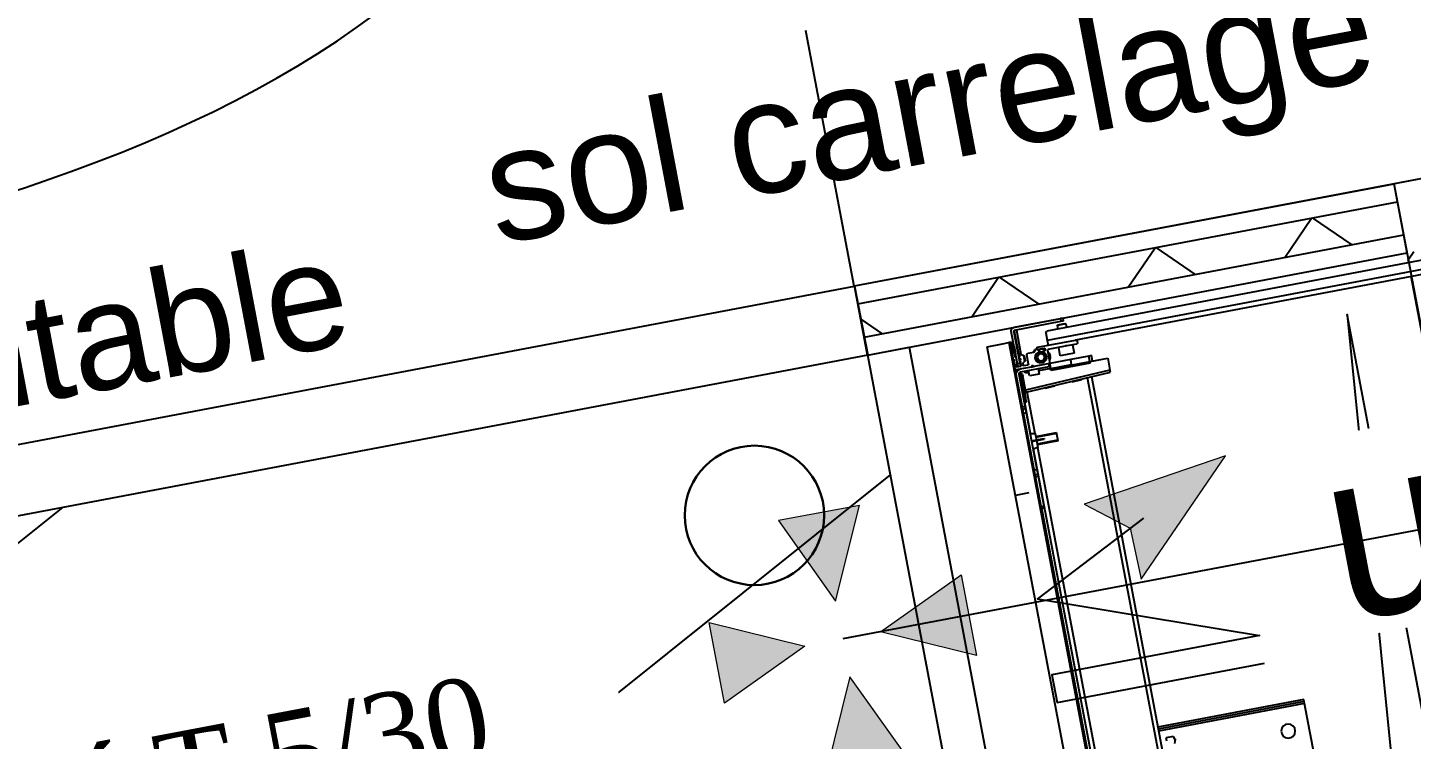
# Model space of a CAD drawing. Header units: centimetres. Extents: x 197412 to 267601, y -375791 to -305433.
# Drawn here: x 216468 to 217451, y -344433 to -343928 of the extents above; entities that cross this region are included whole.
import ezdxf

# ---------------------------------------------------------------- set-up
doc = ezdxf.new("R2010")
doc.units = ezdxf.units.CM
for name, color, linetype in [('3-BAT C-Niveau 0', 250, 'Continuous'), ('prlm-MOD', 64, 'Continuous'), ('prlm-VMC', 62, 'Continuous')]:
    doc.layers.add(name, color=color, linetype=linetype)
doc.layers.add('FAUX PLAFOND', color=9, linetype='Continuous', lineweight=25)
doc.layers.add('prlm-ELEC-CFO', color=1, linetype='Continuous', lineweight=25)
doc.styles.add('Helvetica', font='arial.ttf')
doc.styles.add('prlm-elec-cfo', font='comic.ttf', dxfattribs={"height": 12})
doc.styles.add('prlm-vmc', font='pala.ttf', dxfattribs={"height": 14})

# ---------------------------------------------------------------- blocks, each defined once
blk = doc.blocks.new('xi.uta')
at = {"layer": 'prlm-ELEC-CFO', "lineweight": 5}
blk.add_hatch(color=0, dxfattribs=at).paths.add_polyline_path([(-3, 6), (-0.103, 3.699), (0, 0), (7.5, 7.5)])
at = {"layer": 'prlm-ELEC-CFO', "color": 0, "lineweight": 5, "flags": 128}
blk.add_lwpolyline([(-3, 6), (-0.103, 3.699), (0, 0), (7.5, 7.5)], close=True, dxfattribs=at)
at = {"layer": 'prlm-ELEC-CFO', "color": 0}
blk.add_lwpolyline([(0.955, 4.227), (-7.5, 0), (7.5, -5.5), (-7.5, -5.5), (-7.5, -7.5), (7.5, -7.5)], dxfattribs=at)
blk = doc.blocks.new('MTI900_Alu_390')
at = {"layer": 'prlm-MOD', "color": 1, "linetype": 'Continuous'}
for p, q in [((4.34, -0.405), (4.34, -3.475)), ((4.405, -0.415), (4.405, -3.465)), ((4.305, -0.6), (4.305, -3.277)), ((3.825, -0.85), (4.305, -0.85)), ((4.405, -0.85), (4.425, -0.85)), ((4.425, -0.85), (4.475, -0.8)), ((1.05, -2.16), (1.465, -2.16)), ((1.465, -2.16), (1.48, -2.16)), ((1.465, -2.16), (1.465, -3.215)), ((1.48, -2.16), (1.48, -3.215)), ((1.48, -2.16), (1.495, -2.16)), ((1.495, -2.16), (1.495, -3.215)), ((1.4081, -3.1204), (1.38, -3.106)), ((1.4081, -3.1204), (1.4081, -3.17)), ((4.0071, -3.6913), (4.035, -3.077)), ((4.05, -3.077), (4.0221, -3.692)), ((4.035, -3.077), (4.05, -3.077)), ((4.1351, -3.077), (4.05, -3.077)), ((4.136, -3.497), (4.1351, -3.077)), ((4.0287, -3.215), (-0.1325, -3.215)), ((1.3836, -3.17), (1.4081, -3.17)), ((4.125, -3.207), (4.125, -3.487)), ((4.125, -3.207), (4.175, -3.207)), ((4.1353, -3.187), (4.175, -3.187)), ((4.175, -3.187), (4.175, -3.207)), ((4.175, -3.207), (4.175, -3.337)), ((4.0274, -3.245), (-0.1325, -3.245)), ((4.0173, -3.3556), (4.0205, -3.2854)), ((4.0255, -3.2857), (4.0205, -3.2854)), ((4.14, -3.337), (4.175, -3.337)), ((4.14, -3.487), (4.14, -3.337)), ((4.175, -3.337), (4.175, -3.487)), ((4.215, -3.305), (4.215, -3.405)), ((4.275, -3.305), (4.215, -3.305)), ((4.275, -3.277), (4.275, -3.3458)), ((4.295, -3.267), (4.285, -3.267)), ((4.305, -3.5528), (4.305, -3.277)), ((4.43, -3.325), (4.405, -3.325)), ((4.43, -3.325), (4.43, -3.385)), ((4.435, -3.33), (4.43, -3.325)), ((4.435, -3.38), (4.435, -3.33)), ((4.455, -3.355), (4.455, -3.335)), ((4.455, -3.335), (4.475, -3.335)), ((4.475, -3.335), (4.475, -3.355)), ((4.0173, -3.3556), (4.0223, -3.3558)), ((4.215, -3.405), (4.275, -3.405)), ((4.275, -3.3458), (4.275, -3.3582)), ((4.275, -3.3582), (4.275, -3.484)), ((4.2759, -3.3479), (4.2779, -3.3499)), ((4.2779, -3.3541), (4.2759, -3.3561)), ((4.405, -3.385), (4.43, -3.385)), ((4.43, -3.385), (4.435, -3.38)), ((4.455, -3.69), (4.455, -3.355)), ((4.475, -3.355), (4.455, -3.355)), ((4.475, -3.69), (4.475, -3.355)), ((3.625, -3.532), (3.685, -3.532)), ((3.625, -3.532), (3.625, -3.682)), ((3.6311, -3.682), (3.6311, -3.532)), ((3.6789, -3.682), (3.6789, -3.532)), ((3.685, -3.682), (3.685, -3.532)), ((4.0084, -3.5518), (4.0116, -3.4816)), ((4.0166, -3.4819), (4.0116, -3.4816)), ((4.125, -3.487), (4.14, -3.487)), ((4.14, -3.4972), (4.136, -3.497)), ((4.14, -3.487), (4.155, -3.487)), ((4.14, -3.487), (4.14, -3.577)), ((4.155, -3.487), (4.175, -3.487)), ((4.155, -3.497), (4.155, -3.487)), ((4.155, -3.702), (4.155, -3.497)), ((4.175, -3.497), (4.155, -3.497)), ((4.175, -3.487), (4.175, -3.49)), ((4.175, -3.49), (4.175, -3.6008)), ((4.272, -3.487), (4.178, -3.487)), ((4.195, -3.5614), (4.195, -3.5226)), ((4.22, -3.4778), (4.23, -3.472)), ((4.23, -3.472), (4.24, -3.4778)), ((4.268, -3.521), (4.2657, -3.521)), ((4.271, -3.507), (4.271, -3.518)), ((4.287, -3.504), (4.274, -3.504)), ((4.2854, -3.504), (4.29, -3.5066)), ((4.29, -3.549), (4.29, -3.507)), ((4.34, -3.475), (4.305, -3.475)), ((4.395, -3.475), (4.34, -3.475)), ((4.395, -3.475), (4.405, -3.465)), ((3.655, -3.6411), (3.655, -3.6275)), ((3.66, -3.6275), (3.655, -3.6275)), ((3.66, -3.6411), (3.66, -3.6275)), ((4.0084, -3.5518), (4.0134, -3.552)), ((4.115, -3.577), (4.115, -3.647)), ((4.155, -3.577), (4.115, -3.577)), ((4.175, -3.6232), (4.175, -3.6008)), ((4.175, -3.6232), (4.175, -3.734)), ((4.1759, -3.6029), (4.1829, -3.6099)), ((4.1829, -3.6141), (4.1759, -3.6211)), ((4.2729, -3.542), (4.276, -3.542)), ((4.276, -3.627), (4.276, -3.5842)), ((4.2769, -3.5821), (4.3041, -3.5549)), ((4.279, -3.545), (4.279, -3.549)), ((4.2906, -3.577), (4.2806, -3.5828)), ((4.282, -3.552), (4.287, -3.552)), ((4.2906, -3.5684), (4.2906, -3.577)), ((-0.16, -3.715), (3.5984, -3.715)), ((3.6044, -3.685), (-0.15, -3.685)), ((3.175, -3.717), (3.185, -3.717)), ((3.175, -3.737), (3.175, -3.717)), ((3.185, -3.717), (3.4033, -3.717)), ((3.185, -3.717), (3.185, -3.737)), ((3.4033, -3.737), (3.4033, -3.717)), ((3.4033, -3.717), (3.4168, -3.717)), ((3.4168, -3.717), (3.45, -3.717)), ((3.4168, -3.717), (3.4168, -3.737)), ((3.45, -3.717), (3.86, -3.717)), ((3.45, -3.717), (3.45, -3.737)), ((3.605, -3.682), (3.598, -3.717)), ((3.655, -3.682), (3.605, -3.682)), ((3.655, -3.717), (3.655, -3.6411)), ((3.66, -3.6411), (3.655, -3.6411)), ((3.66, -3.717), (3.66, -3.6411)), ((3.705, -3.682), (3.66, -3.682)), ((3.712, -3.717), (3.705, -3.682)), ((4.0074, -3.685), (3.7056, -3.685)), ((3.7116, -3.715), (3.935, -3.715)), ((3.86, -3.717), (3.8932, -3.717)), ((3.86, -3.717), (3.86, -3.737)), ((3.8932, -3.717), (3.9067, -3.717)), ((3.8932, -3.737), (3.8932, -3.717)), ((3.9067, -3.717), (4.14, -3.717)), ((3.9067, -3.717), (3.9067, -3.737)), ((3.935, -3.717), (3.935, -3.712)), ((3.965, -3.712), (3.935, -3.712)), ((3.945, -3.702), (3.965, -3.702)), ((3.965, -3.702), (4.105, -3.702)), ((3.965, -3.712), (3.965, -3.702)), ((3.965, -3.712), (3.965, -3.717)), ((4.105, -3.712), (3.965, -3.712)), ((4.007, -3.6925), (4.0071, -3.6913)), ((4.0071, -3.6913), (4.0221, -3.692)), ((4.0221, -3.692), (4.022, -3.6925)), ((4.0221, -3.692), (4.125, -3.692)), ((4.105, -3.702), (4.125, -3.702)), ((4.105, -3.712), (4.105, -3.702)), ((4.105, -3.717), (4.105, -3.712)), ((4.135, -3.712), (4.105, -3.712)), ((4.115, -3.647), (4.155, -3.647)), ((4.125, -3.692), (4.125, -3.702)), ((4.135, -3.712), (4.135, -3.717)), ((4.14, -3.647), (4.14, -3.6567)), ((4.165, -3.7265), (4.165, -3.737)), ((4.175, -3.734), (4.175, -3.737)), ((4.195, -3.674), (4.195, -3.64)), ((4.195, -3.722), (4.195, -3.693)), ((4.195, -3.695), (4.215, -3.695)), ((4.215, -3.715), (4.195, -3.715)), ((4.198, -3.637), (4.266, -3.637)), ((4.2109, -3.677), (4.198, -3.677)), ((4.198, -3.69), (4.2252, -3.69)), ((4.198, -3.725), (4.212, -3.725)), ((4.2221, -3.6633), (4.2134, -3.6757)), ((4.215, -3.695), (4.45, -3.695)), ((4.215, -3.695), (4.215, -3.715)), ((4.215, -3.715), (4.45, -3.715)), ((4.215, -3.72), (4.2251, -3.72)), ((4.215, -3.722), (4.215, -3.72)), ((4.2249, -3.7161), (4.221, -3.72)), ((4.2654, -3.662), (4.2246, -3.662)), ((4.2287, -3.7161), (4.2249, -3.7161)), ((4.227, -3.657), (4.225, -3.659)), ((4.265, -3.659), (4.225, -3.659)), ((4.225, -3.659), (4.225, -3.662)), ((4.225, -3.69), (4.225, -3.695)), ((4.263, -3.657), (4.227, -3.657)), ((4.228, -3.692), (4.2367, -3.692)), ((4.2293, -3.657), (4.2293, -3.662)), ((4.2293, -3.69), (4.2293, -3.695)), ((4.2595, -3.715), (4.231, -3.715)), ((4.2429, -3.7321), (4.2379, -3.737)), ((4.2429, -3.6871), (4.2388, -3.6911)), ((4.2486, -3.7335), (4.2414, -3.7335)), ((4.2512, -3.6911), (4.2471, -3.6871)), ((4.2521, -3.737), (4.2471, -3.7321)), ((4.2533, -3.692), (4.2625, -3.692)), ((4.2607, -3.657), (4.2607, -3.662)), ((4.2607, -3.69), (4.2607, -3.695)), ((4.2651, -3.7161), (4.2618, -3.7161)), ((4.265, -3.659), (4.263, -3.657)), ((4.265, -3.662), (4.265, -3.659)), ((4.265, -3.695), (4.265, -3.69)), ((4.269, -3.72), (4.2651, -3.7161)), ((4.2827, -3.69), (4.2653, -3.69)), ((4.2654, -3.72), (4.2826, -3.72)), ((4.2766, -3.6757), (4.2679, -3.6633)), ((4.452, -3.677), (4.2791, -3.677)), ((4.2855, -3.692), (4.445, -3.692)), ((4.342, -3.715), (4.2885, -3.715)), ((4.295, -3.734), (4.295, -3.73)), ((4.298, -3.727), (4.342, -3.727)), ((4.378, -3.727), (4.298, -3.727)), ((4.298, -3.727), (4.298, -3.737)), ((4.345, -3.724), (4.345, -3.718)), ((4.378, -3.747), (4.378, -3.727)), ((4.455, -3.682), (4.455, -3.68)), ((-4.375, -3.737), (4.375, -3.737)), ((4.375, -3.747), (-4.375, -3.747)), ((-0.1667, -3.735), (3.175, -3.735)), ((4.375, -3.737), (4.375, -3.747)), ((4.375, -3.747), (4.378, -3.747)), ((4.375, -3.792), (4.375, -3.747)), ((4.375, -3.902), (4.375, -3.792)), ((-4.375, -3.902), (4.375, -3.902))]:
    blk.add_line(p, q, dxfattribs=at)
at = {"layer": 'prlm-MOD', "color": 1, "ltscale": 50}
blk.add_lwpolyline([(3.3, -3.8058), (3.3, -3.902)], dxfattribs=at)
at = {"layer": 'prlm-MOD', "color": 1, "linetype": 'Continuous'}
for centre, radius in [((1.295, -2.31), 0.05), ((4.23, -3.542), 0.035), ((4.23, -3.542), 0.03), ((4.23, -3.542), 0.025)]:
    blk.add_circle(centre, radius, dxfattribs=at)
for centre, radius, start, end in [((1.3836, -3.1624), 0.0487, 59.74223, 120.25777), ((4.285, -3.277), 0.01, 90, 180), ((4.295, -3.277), 0.01, 0, 90), ((4.278, -3.3458), 0.003, 180, 225), ((4.278, -3.3582), 0.003, 135, 180), ((4.2758, -3.352), 0.003, 315, 45), ((4.178, -3.49), 0.003, 90, 180), ((4.23, -3.542), 0.04, 33.92723, 355.99937), ((4.23, -3.542), 0.065, 57.79577, 122.20423), ((4.23, -3.542), 0.06, 66.44354, 113.55646), ((4.2657, -3.518), 0.003, 213.92723, 270), ((4.23, -3.542), 0.04, 0, 33.92723), ((4.268, -3.518), 0.003, 270, 0), ((4.274, -3.507), 0.003, 90, 180), ((4.272, -3.484), 0.003, 270, 0), ((4.23, -3.542), 0.06, 0, 39.29648), ((4.23, -3.542), 0.065, 22.61986, 35.77582), ((4.287, -3.507), 0.003, 0, 90), ((4.178, -3.6008), 0.003, 180, 225), ((4.178, -3.6232), 0.003, 135, 180), ((4.1808, -3.612), 0.003, 315, 45), ((4.266, -3.627), 0.01, 270, 0), ((4.2729, -3.545), 0.003, 90, 175.99937), ((4.23, -3.542), 0.04, 355.99937, 0), ((4.276, -3.545), 0.003, 0, 90), ((4.23, -3.542), 0.065, 315.04746, 333.83802), ((4.279, -3.5842), 0.003, 135, 180), ((4.282, -3.549), 0.003, 180, 270), ((4.287, -3.549), 0.003, 270, 0), ((4.23, -3.542), 0.06, 351.491, 0), ((4.302, -3.5528), 0.003, 315, 0), ((3.945, -3.712), 0.01, 90, 180), ((3.997, -3.692), 0.01, 270, 357.39744), ((4.125, -3.712), 0.02, 347.58795, 90), ((4.125, -3.712), 0.01, 0, 90), ((4.16, -3.6567), 0.02, 180, 230.11594), ((4.14, -3.702), 0.035, 270, 0), ((4.14, -3.702), 0.015, 270, 0), ((4.1151, -3.7104), 0.05, 37.08606, 50.11594), ((4.178, -3.734), 0.003, 180, 270), ((4.198, -3.64), 0.003, 90, 180), ((4.198, -3.674), 0.003, 180, 270), ((4.198, -3.693), 0.003, 90, 180), ((4.198, -3.722), 0.003, 180, 270), ((4.2109, -3.674), 0.003, 270, 325.00798), ((4.212, -3.722), 0.003, 270, 0), ((4.2246, -3.665), 0.003, 90, 145.00798), ((4.215, -3.715), 0.01, 353.93882, 0), ((4.2251, -3.717), 0.003, 270, 350.40593), ((4.2252, -3.693), 0.003, 19.47122, 90), ((4.231, -3.718), 0.003, 90, 170.40593), ((4.2367, -3.689), 0.003, 270, 315), ((4.245, -3.6892), 0.003, 45, 135), ((4.245, -3.7342), 0.003, 45, 135), ((4.2533, -3.689), 0.003, 225, 270), ((4.2595, -3.718), 0.003, 9.59407, 90), ((4.2653, -3.693), 0.003, 90, 160.52878), ((4.2654, -3.717), 0.003, 189.59407, 270), ((4.275, -3.715), 0.01, 180, 186.06118), ((4.2654, -3.665), 0.003, 34.99202, 90), ((4.2791, -3.674), 0.003, 214.99202, 270), ((4.2826, -3.717), 0.003, 270, 350.40593), ((4.2827, -3.693), 0.003, 19.47122, 90), ((4.2885, -3.718), 0.003, 90, 170.40593), ((4.292, -3.734), 0.003, 270, 0), ((4.298, -3.73), 0.003, 90, 180), ((4.342, -3.718), 0.003, 0, 90), ((4.342, -3.724), 0.003, 270, 0), ((4.445, -3.682), 0.01, 270, 0), ((4.45, -3.69), 0.025, 270, 0), ((4.45, -3.69), 0.005, 270, 0), ((4.452, -3.68), 0.003, 0, 90)]:
    blk.add_arc(centre, radius, start, end, dxfattribs=at)
for centre, major_axis, ratio, start_param, end_param in [((3.997, -3.692), (-0.025, 0), 0.4, 1.570796, 3.096169), ((4.022, -3.6931), (-0.015, 0.0007), 0.045361, -1.568734, 0)]:
    blk.add_ellipse(centre, major_axis=major_axis, ratio=ratio, start_param=start_param, end_param=end_param, dxfattribs=at)
blk = doc.blocks.new('xi.bep')
at = {"layer": 'prlm-VMC', "linetype": 'ByBlock', "lineweight": 5}
h = blk.add_hatch(color=0, dxfattribs=at)
h.paths.add_polyline_path([(0, 2.736), (2.921, 9.103), (-2.921, 9.103)])
h.paths.add_polyline_path([(9.103, -2.921), (9.103, 2.921), (2.736, 0)])
h.paths.add_polyline_path([(2.921, -9.103), (0, -2.736), (-2.921, -9.103)])
h.paths.add_polyline_path([(-9.103, -2.921), (-2.736, 0), (-9.103, 2.921)])
at = {"layer": 'prlm-VMC', "color": 0, "linetype": 'ByBlock', "lineweight": 5, "flags": 128}
for points in [[(2.921, 9.103), (-2.921, 9.103), (0, 2.736)], [(-9.103, -2.921), (-9.103, 2.921), (-2.736, 0)], [(9.103, 2.921), (9.103, -2.921), (2.736, 0)], [(-2.921, -9.103), (2.921, -9.103), (0, -2.736)]]:
    blk.add_lwpolyline(points, close=True, dxfattribs=at)
blk = doc.blocks.new('Groupe-208-1')
at = {"linetype": 'Continuous', "flags": 128}
blk.add_lwpolyline([(13525.081, -47117.125), (13539.966, -47195.728), (13461.363, -47210.614), (13446.478, -47132.011)], close=True, dxfattribs=at)

msp = doc.modelspace()

# ---------------------------------------------------------------- hatches: boundary and pattern name
at = {"linetype": 'Continuous'}
h = msp.add_hatch(dxfattribs=at)
h.set_pattern_fill('02_ISOLANT', color=256, scale=10, angle=10.72359, style=0, pattern_type=2)
h.set_pattern_definition([(55.723595, (82441.66, 127994.64), (-66.106423, 45.054865), []), (145.723595, (82441.66, 127994.64), (45.054865, 66.106423), [])])
h.paths.add_polyline_path([(217057.88, -344124.24), (217062.35, -344147.82), (217445.58, -344075.25), (217441.11, -344051.67)])
at = {"layer": 'FAUX PLAFOND'}
h = msp.add_hatch(dxfattribs=at)
h.set_pattern_fill('BA 13', color=256, scale=10, style=0, pattern_type=2)
h.set_pattern_definition([(218.65981, (82441.66, 127994.64), (-199.24783, 287.75041), [])])
h.paths.add_polyline_path([(217064.8, -344160.52), (215642.28, -344429.91), (215809.75, -345314.19), (216114.41, -345256.5), (216123.68, -345305.59), (215819.36, -345363.3), (216185.91, -347298.7), (217853.52, -346982.89), (217729.45, -346325.61), (218368.09, -346204.66), (218134.93, -344924.72), (217017.81, -345136.33), (217008.51, -345087.18), (217232.27, -345044.86)])

# ---------------------------------------------------------------- linework, layer by layer
at = {"linetype": 'Continuous', "lineweight": 25}
for p, q in [((218008.34, -343930.94), (217438.68, -344038.82)), ((217055.46, -344111.47), (217438.69, -344038.89)), ((217624.75, -345021.36), (217438.68, -344038.82)), ((217448, -344088.02), (217438.69, -344038.89)), ((217064.76, -344160.6), (217448, -344088.02)), ((217064.76, -344160.6), (217055.46, -344111.47))]:
    msp.add_line(p, q, dxfattribs=at)
at = {"linetype": 'Continuous'}
for p, q in [((217055.46, -344111.47), (217438.69, -344038.89)), ((217624.75, -345021.36), (217438.68, -344038.82)), ((217057.88, -344124.24), (217441.11, -344051.67)), ((217057.88, -344124.24), (217441.11, -344051.67)), ((217062.35, -344147.82), (217445.58, -344075.25)), ((217062.35, -344147.82), (217445.58, -344075.25))]:
    msp.add_line(p, q, dxfattribs=at)
at = {"color": 1, "linetype": 'Continuous', "flags": 128}
msp.add_lwpolyline([(215632.99, -344380.85), (217055.52, -344111.55), (217064.81, -344160.59), (215642.28, -344429.89)], close=True, dxfattribs=at)
at = {"linetype": 'Continuous', "flags": 128}
for points in [[(217324.64, -344956.13), (217553.31, -344912.83), (217405.39, -344131.75), (217477.37, -344852.91)], [(217094.28, -344155.01), (217261.76, -345039.34), (217232.28, -345044.92), (217064.81, -344160.59)]]:
    msp.add_lwpolyline(points, close=True, dxfattribs=at)
at = {"layer": '3-BAT C-Niveau 0', "ltscale": 50.8, "flags": 128}
msp.add_lwpolyline([(217064.8, -344160.52), (215642.28, -344429.91), (215809.75, -345314.19), (216114.41, -345256.5), (216123.68, -345305.59), (215819.36, -345363.3), (216185.91, -347298.7), (217853.52, -346982.89), (217729.45, -346325.61), (218368.09, -346204.66), (218134.93, -344924.72), (217017.81, -345136.33), (217008.51, -345087.18), (217232.27, -345044.86)], close=True, dxfattribs=at)
at = {"layer": 'prlm-ELEC-CFO', "color": 6, "lineweight": 30}
msp.add_circle((216984.32, -344274.41), 49.52, dxfattribs=at)
at = {"layer": 'prlm-ELEC-CFO'}
msp.add_spline([(215825.29, -344161.64), (216877.01, -343719.46), (217030.74, -343191.45), (217637.81, -342841.31)], degree=3, dxfattribs=at)

# ---------------------------------------------------------------- block references
at = {"xscale": 10, "yscale": 10, "zscale": 10}
msp.add_blockref('Groupe-208-1', (82441.66, 127994.64), dxfattribs=at)
at = {"layer": 'prlm-ELEC-CFO', "xscale": 10, "yscale": 10, "zscale": 10, "rotation": 10.72360141139323}
msp.add_blockref('xi.uta', (217259.1, -344319.77), dxfattribs=at)
at = {"layer": 'prlm-VMC', "xscale": 10, "yscale": 10, "zscale": 10, "rotation": 10.72360141139323}
msp.add_blockref('xi.bep', (217047.12, -344362.18), dxfattribs=at)

# ---------------------------------------------------------------- texts
at = {"insert": (217100.67, -343944.09), "char_height": 80, "attachment_point": 2, "rotation": 10.72359, "line_spacing_factor": 0.834288, "style": 'Helvetica'}
msp.add_mtext('sol carrelage', dxfattribs=at)
at = {"color": 1, "insert": (216228.22, -344164.03), "char_height": 75.6543, "attachment_point": 2, "rotation": 10.72359, "line_spacing_factor": 0.834288, "style": 'Helvetica'}
msp.add_mtext('Cloison démontable', dxfattribs=at)

# ---------------------------------------------------------------- next in the draw order: texts
at = {"layer": 'prlm-ELEC-CFO', "char_height": 120, "attachment_point": 5, "rotation": 10.7236, "line_spacing_factor": 0.8, "style": 'prlm-elec-cfo', "bg_fill": 3, "box_fill_scale": 1.1, "bg_fill_color": 256, "bg_fill_transparency": 0}
for s, insert in [('uta', (217501.22, -344271.62)), ('ch', (217508.3, -344506.2))]:
    msp.add_mtext(s, dxfattribs=dict(at, insert=insert))
at = {"layer": 'prlm-VMC', "ltscale": 25, "char_height": 60, "width": 586.1474, "attachment_point": 5, "rotation": 10.7236, "line_spacing_factor": 0.8, "style": 'prlm-vmc', "bg_fill": 2}
for s, insert in [('Alizé H 5/45', (217266.98, -343822.58)), ('Alizé T 5/30', (216570.19, -344459.97))]:
    msp.add_mtext(s, dxfattribs=dict(at, insert=insert))

# ---------------------------------------------------------------- next in the draw order: linework, layer by layer
at = {"layer": 'prlm-VMC'}
msp.add_lwpolyline([(217650.5, -344247.91), (217047.12, -344362.18)], dxfattribs=at)

# ---------------------------------------------------------------- next in the draw order: block references
at = {"layer": 'prlm-MOD', "xscale": -99.99999999999972, "yscale": 99.99999999999974, "zscale": 99.99999999999969, "rotation": 280.7237167511636}
msp.add_blockref('MTI900_Alu_390', (217614.56, -344511.86), dxfattribs=at)

doc.saveas('drawing.dxf')
